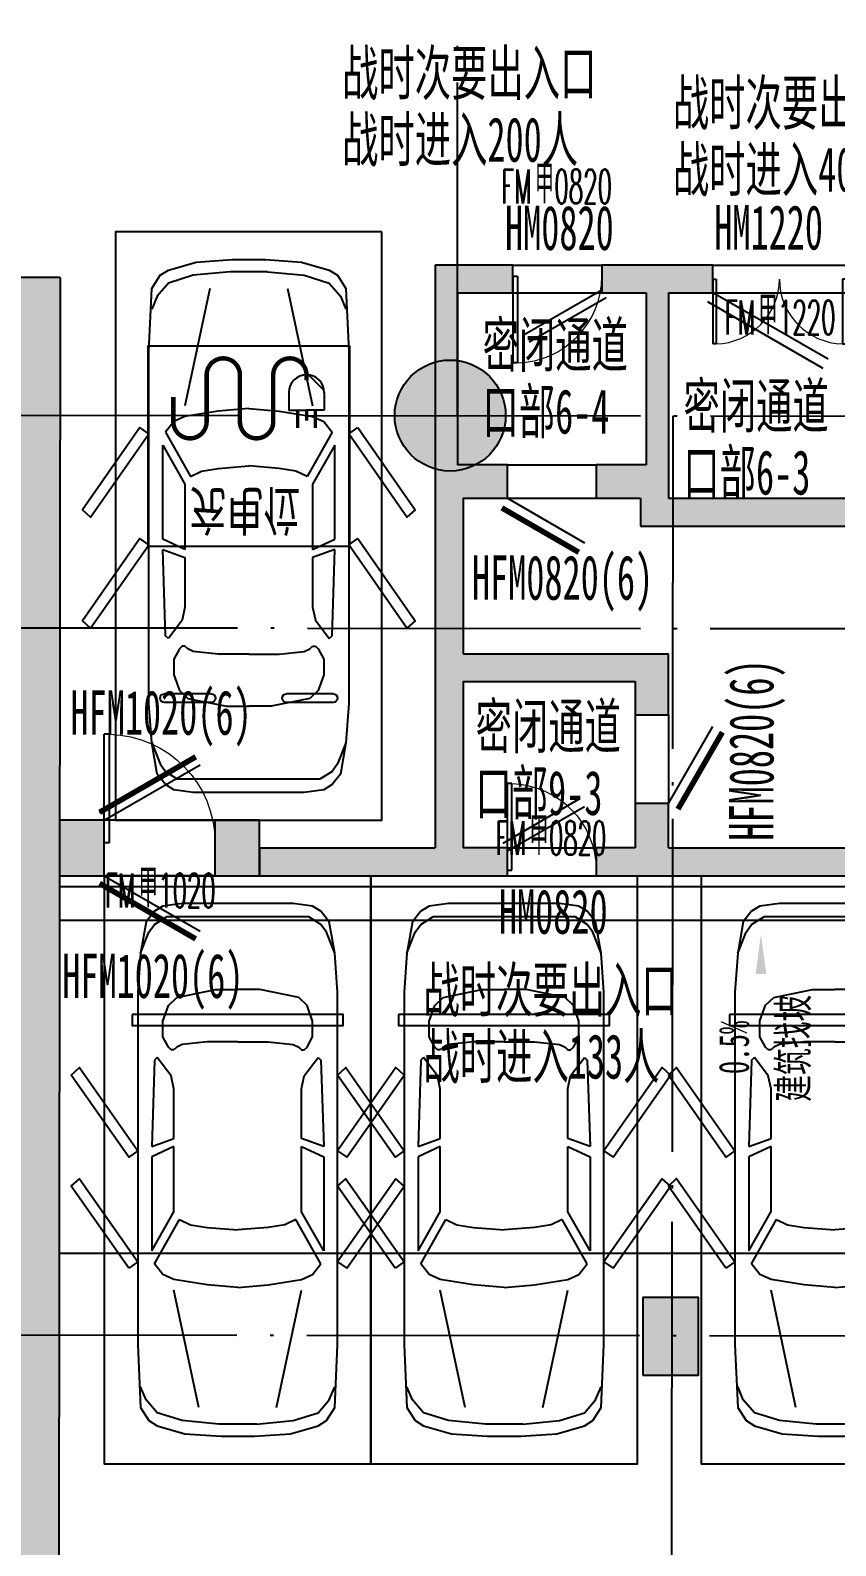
# Model space of a CAD drawing. Header units: millimetres. Extents: x 12325263 to 13848842, y -1463133 to 573208.
# Drawn here: x 12523927 to 12531185, y -1371622 to -1357971 of the extents above; entities that cross this region are included whole.
import ezdxf

# ---------------------------------------------------------------- set-up
doc = ezdxf.new("R2010")
doc.units = ezdxf.units.MM
doc.header["$LTSCALE"] = 1000
doc.linetypes.add('DOTE', pattern=[2.4200000000000004, 2, -0.2, 0.02, -0.2])
doc.linetypes.add('地下室负三层平面图$0$-3F平面$0$$AUDIT_BAD_LTYPE2', pattern=[0])
for name, color, linetype in [('A-WALL', 5, 'Continuous'), ('A-WALL-PATT', 8, 'Continuous'), ('DOOR_FIRE', 1, 'Continuous'), ('DOOR_FIRE_TEXT', 7, 'Continuous'), ('DOTE', 16, 'DOTE'), ('G-合 -3F地下室墙柱$0$COLUMN', 6, 'Continuous'), ('PUB_HATCH', 8, 'Continuous'), ('PUB_TEXT', 7, 'Continuous'), ('人防墙', 6, 'Continuous'), ('人防门', 60, 'Continuous'), ('人防门编号', 73, 'Continuous'), ('商业酒店共享车位', 53, 'Continuous'), ('水沟+分水线', 133, 'Continuous'), ('酒店机动车位', 153, 'Continuous')]:
    doc.layers.add(name, color=color, linetype=linetype)
doc.layers.add('人防口部编号', color=2, linetype='Continuous', lineweight=15)
doc.layers.add('人防文字', color=3, linetype='Continuous', lineweight=15)
doc.styles.add('_TCH_WINDOW', font='SIMPLEX', dxfattribs={"width": 0.7, "height": 3.5, "bigfont": 'GBCBIG'})
doc.styles.add('宋体', font='', dxfattribs={"width": 0.65})
doc.styles.add('标注宋体', font='', dxfattribs={"width": 0.6})
doc.styles.add('黑体', font='simhei.ttf', dxfattribs={"width": 0.7})
doc.styles.get('宋体').set_extended_font_data('SimSun')
doc.styles.get('标注宋体').set_extended_font_data('NSimSun')

# ---------------------------------------------------------------- blocks, each defined once
blk = doc.blocks.new('asdgafgfadagagfdhdagdgfasdgagasdgdfgdsfh$DorLib2D$00000179')
at = {"color": 0}
for p, q in [((-0.5400000000052216, 0.1692820322933919), (0.3260254037790133, 0.6692820322934807)), ((-0.5000000000052296, 0.09999999999061515), (0.3660254037791049, 0.5999999999906507))]:
    blk.add_line(p, q, dxfattribs=at)
blk = doc.blocks.new('asdgafgfadagagfdhdagdgfasdgag$DorLib2D$00000189')
at = {"color": 0}
for p, q in [((-0.5500000000009848, 0.2116025403788981), (0.3160254037835166, 0.711602540378891)), ((-0.5000000000009628, 0.1250000000004583), (0.3660254037834818, 0.6250000000004654))]:
    blk.add_line(p, q, dxfattribs=at)
blk = doc.blocks.new('asdgafgfadagagfdhdagdgfasdgagasdgdfgdsfh$DorLib2D$00000202')
at = {"color": 0}
for p, q in [((-0.5000000000008882, 0.2500000000015135), (0.3660254037836594, 0.7500000000014637)), ((-0.5000000000016662, -0.2500000000050271), (0.3660254037828778, -0.7500000000049774)), ((-0.5400000000016654, -0.3192820323077719), (0.3260254037828929, -0.8192820323077505))]:
    blk.add_line(p, q, dxfattribs=at)
at = {"color": 0, "const_width": 0.04999999999999999}
blk.add_lwpolyline([(-0.5400000000008767, 0.3192820323042831), (0.3260254037836745, 0.8192820323042334)], dxfattribs=at)
blk = doc.blocks.new('asdgafgfadagagfdhdagdgfasdgag$DorLib2D$00000190')
at = {"color": 0}
blk.add_line((-0.4999999999855085, 0.1874999999921094), (0.3660254037712853, 0.6874999999763354), dxfattribs=at)
at = {"color": 0, "const_width": 0.0625}
blk.add_lwpolyline([(-0.5624999999855405, 0.2957531754651228), (0.3035254037715234, 0.7957531754494589)], dxfattribs=at)
blk = doc.blocks.new('asdgafgf20230228-rf3')
at = {"layer": 'PUB_HATCH'}
for points in [[(-15200.00154743603, 0.04381615870427047), (-15399.99825036108, 250.0443926827293), (-15400.02330819828, -1649.955091598159), (-15250.02382244753, -1683.289182099415), (-15200.02198936138, -1549.956183279581)], [(-15200.00154743603, 0.04381615870427047), (-14700.0154912254, 0.04237486767268342), (-14700.01477055979, 250.0423748666339), (-15399.99825036108, 250.0443926827293)], [(-13449.9977326826, 250.0387714894524), (-13900.01477056311, 250.040068736671), (-13900.01549122873, 0.04006873770977281), (-13499.99999918732, 0.03891562806998664), (-13416.66591034915, 83.37200873770068)], [(-13299.99999917753, 0.03833909557961769), (-12900.00051461135, 0.0371860320850174), (-12899.99979394574, 250.0371860310463), (-13449.9977326826, 250.0387714894524), (-13416.66591034915, 83.37200873770068)], [(-13416.66591034915, 83.37200873770068), (-13499.99999918732, 0.03891562806998664), (-13500.02044111259, -1549.961083809741), (-13450.02219956227, -1683.295076555688), (-13300.02175995708, -1649.96320619053), (-13299.99999917753, 0.03833909557961769)], [(-15150.02616978371, -1849.956327401886), (-14750.02082367004, -1849.957480482168), (-14750.01995887139, -1549.957480483414), (-15200.02198936138, -1549.956183279581), (-15250.02382244779, -1683.289200759875)], [(-13500.02044111259, -1549.961083809741), (-13950.01995887472, -1549.959786613153), (-13950.02082367337, -1849.959786611907), (-13550.02439761713, -1849.960939666474), (-13450.02219956227, -1683.295076555688)], [(-15250.02382244779, -1683.289200759875), (-15400.02330819751, -1649.955035616779), (-15400.04691645736, -3299.963077280806), (-15233.38082016396, -3349.963706610985), (-15150.04620104617, -3249.963966895359), (-15150.02616978371, -1849.956327401886)], [(-13450.02219956227, -1683.295076555582), (-13550.02439761713, -1849.960939666474), (-13550.02769470206, -2099.960914999268), (-13300.02439760538, -1849.961697013427), (-13300.02175995708, -1649.963206190849)], [(-13300.02439760538, -1849.961697013427), (-13550.02769470206, -2099.960914999268), (-11400.02769477387, -2099.96764024285), (-11300.02593633521, -1966.635458076227), (-11400.02439768917, -1849.967640251941)], [(-15233.38082016348, -3349.963670356294), (-15150.0493429869, -3499.963966892718), (-13600.00268239559, -3499.965319119953), (-13299.99964920463, -3249.965580836023), (-15150.04620104617, -3249.963966895359)], [(-13600.00268239559, -3499.965319119953), (-13600.00632220394, -3799.965474918624), (-13300.00632222602, -3799.969114725084), (-13299.99964920463, -3249.965580836023)], [(-15233.38082016348, -3349.963670356294), (-15400.0469164588, -3299.963186044878), (-15400.06754203031, -4999.963748850559), (-15300.06762521156, -5083.297125103796), (-15150.06754201455, -4999.963966876859), (-15150.0493429869, -3499.963966892718)], [(-13300.02088140898, -4999.965580817637), (-13300.01602837658, -4599.969114666197), (-13600.0160283545, -4599.965474859739), (-13600.02088142789, -4999.965319104108), (-13483.35447514258, -5083.298754214728)], [(-18784.90050463543, -5249.960894502367), (-18385.22338126208, -5249.962156753147), (-18385.22180217398, -4749.962156755647), (-18784.89892554732, -4749.960894504861)], [(-16985.07882983873, -4749.966578653847), (-17385.22180217896, -4749.965314931844), (-17385.22338126706, -5249.965314929345), (-16985.08040892683, -5249.966578651353)], [(-16985.08040892642, -5249.966578651367), (-15350.06779158983, -5249.963659583971), (-15300.06780239398, -5083.297169376002), (-15400.06754203031, -4999.963748850559), (-16985.08085526356, -4999.966578651765)], [(-15350.06832313709, -5249.963792400591), (-14750.02104635955, -5249.964315868882), (-14750.02082826494, -4999.964315868981), (-15150.06754201455, -4999.963966876859), (-15300.06762521156, -5083.297125103796)], [(-13600.02088142789, -4999.965319104108), (-13950.02082826524, -4999.965013771713), (-13950.02104635985, -5249.965013771614), (-13550.02166259087, -5249.965362722443), (-13483.35447514258, -5083.298754214728)], [(-13483.35447514258, -5083.298754214729), (-13550.02166259088, -5249.965362722443), (-11350.06677483939, -5249.967281915637), (-11283.39968626041, -5083.30084093173), (-11400.06594095054, -4999.967238297347), (-13300.02088140898, -4999.965580817637)]]:
    blk.add_hatch(color=256, dxfattribs=at).paths.add_polyline_path(points)
at = {"layer": '人防墙'}
for p, q in [((-15399.99825036108, 250.0443926827293), (-15400.02330819828, -1649.955091598159)), ((-14700.01477055979, 250.0423748666339), (-15399.99825036108, 250.0443926827293)), ((-14700.0154912254, 0.04237486767268342), (-14700.01477055979, 250.0423748666339)), ((-13900.01477056311, 250.040068736671), (-13900.01549122873, 0.04006873770977281)), ((-13449.9977326826, 250.0387714894524), (-13900.01477056311, 250.040068736671)), ((-12899.99979394574, 250.0371860310463), (-13449.9977326826, 250.0387714894524)), ((-12900.00051461135, 0.0371860320850174), (-12899.99979394574, 250.0371860310463)), ((-15200.00154743603, 0.04381615870427047), (-15200.02198936138, -1549.956183279581)), ((-15200.00154743603, 0.04381615870427047), (-14700.0154912254, 0.04237486767268342)), ((-13900.01549122873, 0.04006873770977281), (-13499.99999918732, 0.03891562806998664)), ((-13499.99999918732, 0.03891562806998664), (-13500.02044111259, -1549.961083809741)), ((-13299.99999917753, 0.03833909557961769), (-13300.02175995708, -1649.96320619053)), ((-13299.99999917753, 0.03833909557961769), (-12900.00051461135, 0.0371860320850174)), ((-14750.01995887139, -1549.957480483414), (-15200.02198936138, -1549.956183279581)), ((-14750.02082367004, -1849.957480482168), (-14750.01995887139, -1549.957480483414)), ((-13950.01995887472, -1549.959786613153), (-13950.02082367337, -1849.959786611907)), ((-13500.02044111259, -1549.961083809741), (-13950.01995887472, -1549.959786613153)), ((-15400.02330819751, -1649.955035616779), (-15400.04691645736, -3299.963077280806)), ((-13300.02175995708, -1649.963206190849), (-13300.02439760538, -1849.961697013427)), ((-15150.02616978371, -1849.956327401886), (-15150.04620104617, -3249.963966895359)), ((-15150.02616978371, -1849.956327401886), (-14750.02082367004, -1849.957480482168)), ((-13950.02082367337, -1849.959786611907), (-13550.02439761713, -1849.960939666474)), ((-13550.02439761713, -1849.960939666474), (-13550.02769470206, -2099.960914999268)), ((-13300.02439760538, -1849.961697013427), (-11400.02439768917, -1849.967640251941)), ((-13550.02769470206, -2099.960914999268), (-11400.02769477387, -2099.96764024285)), ((-15150.04620104617, -3249.963966895359), (-13299.99964920463, -3249.965580836023)), ((-13300.00632222602, -3799.969114725084), (-13299.99964920463, -3249.965580836023)), ((-15400.0469164588, -3299.963186044878), (-15400.06754203031, -4999.963748850559)), ((-15150.0493429869, -3499.963966892718), (-15150.06754201455, -4999.963966876859)), ((-15150.0493429869, -3499.963966892718), (-13600.00268239559, -3499.965319119953)), ((-13600.00268239559, -3499.965319119953), (-13600.00632220394, -3799.965474918624)), ((-13600.00632220394, -3799.965474918624), (-13300.00632222602, -3799.969114725084)), ((-13600.0160283545, -4599.965474859739), (-13600.02088142789, -4999.965319104108)), ((-13300.01602837658, -4599.969114666197), (-13600.0160283545, -4599.965474859739)), ((-13300.02088140898, -4999.965580817637), (-13300.01602837658, -4599.969114666197)), ((-18784.89892554732, -4749.960894504861), (-18784.90050463543, -5249.960894502367)), ((-18385.22180217398, -4749.962156755647), (-18784.89892554732, -4749.960894504861)), ((-18385.22338126208, -5249.962156753147), (-18385.22180217398, -4749.962156755647)), ((-17385.22180217896, -4749.965314931844), (-17385.22338126706, -5249.965314929345)), ((-16985.07882983873, -4749.966578653847), (-17385.22180217896, -4749.965314931844)), ((-16985.08040892683, -5249.966578651353), (-16985.07882983873, -4749.966578653847)), ((-16985.08085526356, -4999.966578651765), (-15400.06754203031, -4999.963748850559)), ((-16985.08085526356, -4999.966578651765), (-16985.08040892642, -5249.966578651367)), ((-14750.02082826494, -4999.964315868981), (-15150.06754201455, -4999.963966876859)), ((-14750.02104635955, -5249.964315868882), (-14750.02082826494, -4999.964315868981)), ((-13950.02082826524, -4999.965013771713), (-13950.02104635985, -5249.965013771614)), ((-13600.02088142789, -4999.965319104108), (-13950.02082826524, -4999.965013771713)), ((-13300.02088140898, -4999.965580817637), (-11400.06594095054, -4999.967238297347)), ((-18784.90050463543, -5249.960894502367), (-18385.22338126208, -5249.962156753147)), ((-17385.22338126706, -5249.965314929345), (-16985.08040892683, -5249.966578651353)), ((-16985.08040892642, -5249.966578651367), (-15350.06779158983, -5249.963659583971)), ((-15350.06832313709, -5249.963792400591), (-14750.02104635955, -5249.964315868882)), ((-13950.02104635985, -5249.965013771614), (-13550.02166259087, -5249.965362722443)), ((-13550.02166259088, -5249.965362722443), (-11350.06677483939, -5249.967281915637))]:
    blk.add_line(p, q, dxfattribs=at)
at = {"layer": '人防门'}
for p, q in [((-14700.01477055979, 250.0423748666341), (-13900.01477056312, 250.0400687366709)), ((-12899.99979394574, 250.0371860310459), (-11699.99979395072, 250.033726836105)), ((-14700.0154912254, 0.04237486767283372), (-13900.01549122873, 0.04006873770968866)), ((-12900.00051461135, 0.0371860320846622), (-11700.00051461633, 0.03372683714367497)), ((-14750.01995887139, -1549.957480483413), (-13950.01995887472, -1549.959786613153)), ((-14750.02082367005, -1849.957480482167), (-13950.02082367337, -1849.959786611907)), ((-13600.00632220394, -3799.965474918622), (-13600.0160283545, -4599.965474859742)), ((-13300.00632222602, -3799.969114725082), (-13300.01602837658, -4599.969114666201)), ((-17385.22180217896, -4749.965314931836), (-18385.22180217398, -4749.962156755639)), ((-14750.02082826494, -4999.964315868978), (-13950.02082826525, -4999.96501377171)), ((-17385.22338126706, -5249.965314929343), (-18385.22338126208, -5249.962156753145)), ((-14750.02104635954, -5249.964315868883), (-13950.02104635985, -5249.965013771615))]:
    blk.add_line(p, q, dxfattribs=at)
at = {"layer": '人防门', "const_width": 50}
blk.add_lwpolyline([(-18424.78616357595, -4679.007748261327), (-17558.75918070786, -4179.010483324761)], dxfattribs=at)
at = {"layer": '人防门'}
for name, p, xscale, yscale, zscale, rotation in [('asdgafgfadagagfdhdagdgfasdgag$DorLib2D$00000189', (-14300.01513089426, 125.0412218021719), -800, -800, 250, 359.9998348356076), ('asdgafgfadagagfdhdagdgfasdgagasdgdfgdsfh$DorLib2D$00000179', (-12300.00015428104, 125.035456434095), 1200, -1200, 250, 359.9998348356078), ('asdgafgfadagagfdhdagdgfasdgag$DorLib2D$00000190', (-14350.02039127238, -1699.95863354766), 800, -800, 300, 359.9998348356236), ('asdgafgfadagagfdhdagdgfasdgag$DorLib2D$00000190', (-13450.01117529026, -4199.967294792412), -800, 800, 300, 269.9993048481721), ('asdgafgfadagagfdhdagdgfasdgagasdgdfgdsfh$DorLib2D$00000202', (-17885.22259172052, -4999.963735842491), -1000, 1000, 500, 179.9998190498329), ('asdgafgfadagagfdhdagdgfasdgag$DorLib2D$00000189', (-14350.0209373124, -5124.964664820297), 800, 800, 250, 359.9999500163987)]:
    blk.add_blockref(name, p, dxfattribs=dict(at, xscale=xscale, yscale=yscale, zscale=zscale, rotation=rotation))
at = {"layer": '人防口部编号', "style": '标注宋体', "width": 0.6}
for s, p in [('口部6-4', (-14975.31676048413, -1267.383169993991)), ('口部6-3', (-13165.31676048413, -1816.420490609249)), ('口部9-3', (-15038.17653888464, -4703.181154891383))]:
    blk.add_text(s, height=400.0000000000007, rotation=359.999920105463, dxfattribs=at).set_placement(p)
at = {"layer": '人防文字', "style": '标注宋体', "width": 0.6}
for s, p in [('战时次要出入口', (-16240.0601575505, 1782.034247029806, -0.5373462883999985)), ('战时次要出入口', (-13259.56541578844, 1512.868944776477, -0.5373462884002999)), ('战时进入200人', (-16240.06098815985, 1182.034246664727, -0.5373462883999985)), ('战时进入400人', (-13259.56624639779, 912.8689444113988, -0.5373462884002999)), ('密闭通道', (-14973.98259690963, -667.3831719227601)), ('密闭通道', (-13163.98259690963, -1216.420492538018)), ('密闭通道', (-15036.84237531014, -4103.181156820152)), ('战时次要出入口', (-15506.88123524748, -6477.965752970194, -0.5373462883999985)), ('战时进入133人', (-15506.88206585683, -7077.965753335273, -0.5373462883999985))]:
    blk.add_text(s, height=400, rotation=359.999920105463, dxfattribs=at).set_placement(p)
at = {"layer": '人防门编号', "style": '标注宋体', "width": 0.6}
for s, rotation, p in [('HM0820', 359.9994518639789, (-14771.82746145315, 386.818843179848)), ('HM1220', 359.9994518639789, (-12886.35846426338, 390.8534483788535)), ('HFM0820(6)', 359.9994518639789, (-15069.70757078193, -2764.112248064252)), ('HFM0820(6)', 89.99999981323701, (-12352.87151246518, -4934.116407267749)), ('HFM1020(6)', 359.9998322042968, (-18687.20111131296, -3979.861502723536)), ('HM0820', 359.9994518639789, (-14826.84237531014, -5773.181156820152)), ('HFM1020(6)', 359.9998322042968, (-18761.41830670834, -6351.50857685646))]:
    blk.add_text(s, height=399.9999999999999, rotation=rotation, dxfattribs=at).set_placement(p)
blk = doc.blocks.new('asdfsafd')
at = {"layer": 'PUB_HATCH'}
for points in [[(-55811.33169270291, 37289.23278930717), (-55310.80420258269, 37788.70474214036), (-68531.69874894805, 37802.65989663824), (-69031.69874894805, 37303.18738701926)], [(-55310.80420258269, 37788.70474214036), (-55811.33169270291, 37289.23278930717), (-55851.11420746122, -400.0955184373835), (-55350.5861591051, 99.90529829647208)]]:
    blk.add_hatch(color=256, dxfattribs=at).paths.add_polyline_path(points)
at = {"layer": 'A-WALL'}
for q in [(-68531.69874894805, 37802.65989663824), (-55350.5861591051, 99.90529829647208)]:
    blk.add_line((-55310.80420258269, 37788.70474214036), q, dxfattribs=at)
blk = doc.blocks.new('A$C29311F2C')
at = {"layer": 'DOTE', "linetype": 'DOTE', "ltscale": 1.5}
for p, q in [((132158.9167255796, 68640.80683679238, -6.807346790301347e-09), (124965.9116814788, 109606.8065118763, -6.046796094035006e-09)), ((109372.6324592847, 64664.67138671794), (150920.1069128476, 71914.57593917719)), ((109701.819820758, 62778.17710351886), (151249.294274332, 70028.08165597834)), ((134069.4531827942, 68974.18948257237), (140732.2741382327, 30791.15114276914)), ((110796.8190337382, 56502.99768590799), (152344.2934873123, 63752.90223836887))]:
    blk.add_line(p, q, dxfattribs=at)
blk = doc.blocks.new('asdfsfsdf')
at = {"color": 253, "linetype": '地下室负三层平面图$0$-3F平面$0$$AUDIT_BAD_LTYPE2', "transparency": 33554559, "extrusion": (0.0004477907748714072, 3.529959095306893e-16, 0.999999899741706)}
for p, q in [((-168.7499837987125, -110.000000001397, 0.07556469346370548), (-499.9999510645866, -141.1764707579277, 0.2238953878532797)), ((168.7499823644757, -109.9999999995343, -0.07556469305539444), (-168.7499837987125, -110.000000001397, 0.07556469346370548)), ((168.7499823644757, -109.9999999995343, -0.07556469305539444), (499.999950107187, -141.1764707579277, -0.2238953876585836)), ((-724.9999280292541, -211.764705659356, 0.3246483119859617), (-824.9999170508236, -329.4117646231316, 0.3694273889297957)), ((-499.9999510645866, -141.1764707579277, 0.2238953878532797), (-724.9999280292541, -211.764705659356, 0.3246483119859617)), ((-349.9999665804207, -258.8235292448662, 0.1567267717199455), (-574.9999421145767, -1317.647058726754, 0.2574796953287081)), ((349.9999641925097, -258.8235292430036, -0.1567267711171998), (574.9999411571771, -1317.647058724891, -0.2574796952492556)), ((499.999950107187, -141.1764707579277, -0.2238953876585836), (724.9999261181802, -211.7647058977745, -0.3246483115967724)), ((724.9999261181802, -211.7647058977745, -0.3246483115967724), (824.9999175239354, -329.4117646231316, -0.3694273894917245)), ((-824.9999170508236, -329.4117646231316, 0.3694273889297957), (-874.99991251342, -447.0588235869072, 0.3918169277702976)), ((824.9999175239354, -329.4117646231316, -0.3694273894917245), (874.9999125096947, -447.0588235869072, -0.3918169281189517)), ((-274.9999726694077, -1364.705882550683, 0.1231424633135522), (-574.9999425914139, -1411.764705897775, 0.2574796953093296)), ((2.365559339523315e-07, -1341.176470519509), (-274.9999726694077, -1364.705882550683, 0.1231424633135522)), ((2.365559339523315e-07, -1341.176470519509), (274.9999717120081, -1364.705882312264, -0.1231424628849248)), ((274.9999717120081, -1364.705882312264, -0.1231424628849248), (574.9999416340142, -1411.764705897775, -0.2574796953464441)), ((-674.9999320898205, -1458.823529244866, 0.3022587728158986), (-749.9999260008335, -1552.941176654305, 0.3358430815717435)), ((-574.9999425914139, -1411.764705897775, 0.2574796953093296), (-674.9999320898205, -1458.823529244866, 0.3022587728158986)), ((574.9999416340142, -1411.764705897775, -0.2574796953464441), (674.9999316073954, -1458.823529481422, -0.3022587727170486)), ((674.9999316073954, -1458.823529481422, -0.3022587727170486), (749.9999240897596, -1552.941176414024, -0.3358430809488905)), ((-749.9999260008335, -1552.941176654305, 0.3358430815717435), (-524.9999480806291, -1952.941176654305, 0.2350901571286059)), ((749.9999240897596, -1552.941176414024, -0.3358430809488905), (524.9999452158809, -1952.941176415887, -0.2350901560785282)), ((-774.9999220632017, -2517.647058726754, 0.3470378507689607), (-774.9999220632017, -1670.588235379662, 0.3470378503031141)), ((-774.9999220632017, -1670.588235379662, 0.3470378503031141), (-574.9999421145767, -2023.529411557596, 0.257479695328853)), ((774.9999230131507, -1670.588235379662, -0.3470378509613082), (574.9999421108514, -2023.529411794152, -0.2574796950939764)), ((774.9999225363135, -2517.64705896331, -0.3470378506309664), (774.9999230131507, -1670.588235379662, -0.3470378509613082)), ((-524.9999480806291, -1952.941176654305, 0.2350901571286059), (-424.9999581072479, -1905.882352830376, 0.1903110794088359)), ((-424.9999581072479, -1905.882352830376, 0.1903110794088359), (-274.9999731462449, -1882.35294127604, 0.1231424632944275)), ((-274.9999731462449, -1882.35294127604, 0.1231424632944275), (2.365559339523315e-07, -1858.823529244866)), ((274.9999717120081, -1882.352941035759, -0.1231424628847421), (2.365559339523315e-07, -1858.823529244866)), ((424.999956196174, -1905.882352830376, -0.1903110785527894), (274.9999717120081, -1882.352941035759, -0.1231424628847421)), ((524.9999452158809, -1952.941176415887, -0.2350901560785282), (424.999956196174, -1905.882352830376, -0.1903110785527894)), ((-574.9999421145767, -2023.529411557596, 0.257479695328853), (-574.9999421145767, -2611.764705659356, 0.2574796952125222)), ((574.9999421108514, -2023.529411794152, -0.2574796950939764), (574.9999411571771, -2611.764705897775, -0.2574796951324972)), ((-574.9999421145767, -2611.764705659356, 0.2574796952125222), (-774.9999220632017, -2517.647058726754, 0.3470378507689607)), ((574.9999411571771, -2611.764705897775, -0.2574796951324972), (774.9999225363135, -2517.64705896331, -0.3470378506309664)), ((-774.9999215863645, -2611.764705899637, 0.3470378500898093), (-574.9999416377395, -2682.35294127604, 0.2574796952319682)), ((-749.9999255239964, -3388.235294345301, 0.3358430813588681), (-774.9999215863645, -2611.764705899637, 0.3470378500898093)), ((-574.9999416377395, -2682.35294127604, 0.2574796952319682), (-574.9999421145767, -3129.41176486155, 0.257479695562074)), ((774.9999225363135, -2611.764705659356, -0.3470378507473485), (574.9999416340142, -2682.35294127604, -0.2574796952294666)), ((574.9999416340142, -2682.35294127604, -0.2574796952294666), (574.9999416340142, -3129.411764621269, -0.2574796948800628)), ((749.9999245665967, -3388.235294343438, -0.3358430809290396), (774.9999225363135, -2611.764705659356, -0.3470378507473485)), ((-574.9999421145767, -3129.41176486155, 0.257479695562074), (-599.9999405629933, -3247.058823586907, 0.2686744650115782)), ((574.9999416340142, -3129.411764621269, -0.2574796948800628), (599.9999391268939, -3247.058823586907, -0.2686744647175814)), ((-599.9999405629933, -3247.058823586907, 0.2686744650115782), (-724.9999270755798, -3411.764705897775, 0.324648311792771)), ((599.9999391268939, -3247.058823586907, -0.2686744647175814), (724.9999275486916, -3411.764705897775, -0.3246483115377303)), ((-724.9999270755798, -3411.764705897775, 0.324648311792771), (-749.9999255239964, -3388.235294345301, 0.3358430813588681)), ((724.9999275486916, -3411.764705897775, -0.3246483115377303), (749.9999245665967, -3388.235294343438, -0.3358430809290396)), ((-624.9999380558729, -3505.882353068795, 0.2798692348493339), (-674.9999320898205, -3599.999999762978, 0.3022587729329561)), ((-599.9999405629933, -3482.352941274177, 0.2686744655939557), (-624.9999380558729, -3505.882353068795, 0.2798692348493339)), ((-574.9999421145767, -3482.35294127604, 0.2574796953293679), (-599.9999405629933, -3482.352941274177, 0.2686744655939557)), ((-549.9999470058829, -3505.882352830376, 0.2462849269087827), (-574.9999421145767, -3482.35294127604, 0.2574796953293679)), ((-499.9999496340752, -3529.41176486155, 0.2238953872139153), (-549.9999470058829, -3505.882352830376, 0.2462849269087827)), ((-274.9999731462449, -3552.941176415887, 0.1231424632950173), (-499.9999496340752, -3529.41176486155, 0.2238953872139153)), ((274.9999726656824, -3552.941176415887, -0.1231424630783778), (499.999950107187, -3529.41176486155, -0.2238953881230394)), ((499.999950107187, -3529.41176486155, -0.2238953881230394), (549.9999441411346, -3505.882352830376, -0.2462849258573907)), ((549.9999441411346, -3505.882352830376, -0.2462849258573907), (574.9999416340142, -3482.35294127604, -0.2574796952294021)), ((574.9999416340142, -3482.35294127604, -0.2574796952294021), (599.9999391268939, -3482.352941274177, -0.2686744647174983)), ((599.9999391268939, -3482.352941274177, -0.2686744647174983), (624.9999351911247, -3505.882352830376, -0.2798692334487053)), ((624.9999351911247, -3505.882352830376, -0.2798692334487053), (674.9999311305583, -3600.000000001397, -0.3022587726192891)), ((-674.9999320898205, -3599.999999762978, 0.3022587729329561), (-674.9999320898205, -3741.17647075979, 0.3022587729329017)), ((7.133930921554565e-07, -3552.941176654305), (-274.9999731462449, -3552.941176415887, 0.1231424632950173)), ((7.133930921554565e-07, -3552.941176654305), (274.9999726656824, -3552.941176415887, -0.1231424630783778)), ((674.9999311305583, -3600.000000001397, -0.3022587726192891), (674.9999316073954, -3741.176470281091, -0.3022587730655932)), ((-674.9999320898205, -3741.17647075979, 0.3022587729329017), (-624.9999380558729, -3882.352941037621, 0.2798692345000124)), ((674.9999316073954, -3741.176470281091, -0.3022587730655932), (624.9999351911247, -3882.352941037621, -0.2798692334484588)), ((-624.9999380558729, -3882.352941037621, 0.2798692345000124), (-549.9999460522085, -3952.941176414024, 0.2462849269474509)), ((-549.9999460522085, -3952.941176414024, 0.2462849269474509), (-199.9999792352319, -4023.529411794152, 0.08955815500490981)), ((549.9999450948089, -3952.941176654305, -0.2462849259351472), (199.9999801851809, -4023.529411553871, -0.08955815519579101)), ((624.9999351911247, -3882.352941037621, -0.2798692334484588), (549.9999450948089, -3952.941176654305, -0.2462849259351472)), ((-199.9999792352319, -4023.529411794152, 0.08955815500490981), (2.365559339523315e-07, -4023.529411553871)), ((199.9999801851809, -4023.529411553871, -0.08955815519579101), (2.365559339523315e-07, -4023.529411553871)), ((-874.9999120365828, -4352.941176656168, 0.3918169277909837), (-799.9999205116183, -4541.176470521372, 0.3582326202192607)), ((874.9999125096947, -4352.941176414024, -0.3918169282337609), (799.9999190755188, -4541.176470757928, -0.3582326193421601)), ((-799.9999205116183, -4541.176470521372, 0.3582326202192607), (-749.9999260008335, -4611.764706136193, 0.3358430813398884)), ((-749.9999260008335, -4611.764706136193, 0.3358430813398884), (-641.2499364260584, -4680.000000241678, 0.2871458345919543)), ((749.9999240897596, -4611.764706136193, -0.3358430808314997), (641.249935945496, -4680.000000001397, -0.2871458343748414)), ((799.9999190755188, -4541.176470757928, -0.3582326193421601), (749.9999240897596, -4611.764706136193, -0.3358430808314997)), ((641.249935945496, -4680.000000001397, -0.2871458343748414), (-641.2499364260584, -4680.000000241678, 0.2871458345919543))]:
    blk.add_line(p, q, dxfattribs=at)
for points in [[(-474.9999997620226, -23.52941179275513), (-149.9999997613286, -7.049211745248385e-29), (149.9999997613286, 7.049211745248385e-29), (474.9999992851854, -23.52941203117371), (724.9999997609804, -94.11764716915788), (799.9999992858793, -141.1764707565308), (875.0000002394273, -258.8235292453319), (899.9999983314156, -823.5294117927554), (899.99999928509, -4000.000000238419), (875.0000002394273, -4352.941176414491), (824.9999992870789, -4635.294117448852), (750.0000002408798, -4729.411765098573), (674.9999992854691, -4776.470588445664), (500.0000002381968, -4800.000000000001), (-500.000000715034, -4800.000000000001), (-674.9999997604438, -4776.470588210971), (-750.0000007158543, -4729.411765098573), (-825.0000007175906, -4635.294117927552), (-874.9999997607275, -4352.941176654772), (-900.0000007137389, -4000.000000238419), (-900.0000007156016, -823.5294117927554), (-874.999999285753, -258.8235297203065), (-800.0000007145284, -141.1764707602561), (-724.9999997591177, -94.11764669418336)], [(-981.91520381036, -1513.230591773987), (-1500.00000071459, -2253.132360218093), (-1425.335413217106, -2320.844957351685), (-900.0000007156016, -1570.588235139847)]]:
    blk.add_lwpolyline(points, close=True, dxfattribs=at)
for points, elevation in [([(981.915204765897, -1513.230591773987), (1499.999998807242, -2253.132359979675), (1425.335412263431, -2320.844957351685), (899.9999988082526, -1570.588235378266)], 1.176665431756874e-10), ([(-900.0000007156016, -2570.588235378266), (-981.9152042871972, -2513.230591535569), (-1500.00000071459, -3253.132359743119), (-1425.335413217105, -3320.844957351685)], -1.149049744242348e-10), ([(981.915204765897, -2513.230591773987), (1499.99999785543, -3253.132359743119), (1425.335412265294, -3320.844957351685), (899.9999992850899, -2570.588235378266)], 1.171056029924955e-10)]:
    blk.add_lwpolyline(points, close=True, dxfattribs=dict(at, elevation=elevation))
blk = doc.blocks.new('A$C06465456')
for points in [[(0, 5300.000174847431), (2400, 5300.000174847431), (2400, 0.0001748474314808846), (0, 0.0001748474314808846)], [(250, 4050.000174847431), (250, 3950.000174847431), (2150, 3950.000174847431), (2150, 4050.000174847431)]]:
    blk.add_lwpolyline(points, close=True)
at = {"xscale": -1, "rotation": 180}
blk.add_blockref('asdfsfsdf', (1200.000000244007, 250.000174849527), dxfattribs=at)
blk = doc.blocks.new('车位')
h = blk.add_hatch()
h.set_pattern_fill('ANSI31', color=256, scale=999.9999999999999, angle=-2.394345736421314e-08)
h.set_pattern_definition([(44.99999997605653, (-2400.000001788139, -5299.987687110901), (-1122.532014664547, 1122.532015602742), [])])
h.paths.add_polyline_path([(1879.999998450279, -3854.664422988892), (1879.999998569489, -3694.664422988892), (1719.999998450279, -3694.664423465729), (1559.999998569489, -3694.664422988892), (1559.999998569489, -3854.664422988892, 0.9898630017247371)])
for p, q in [((860.0160205308348, -1059.999999538064), (440.0000015441328, -1059.999999726191)), ((1960.220432037488, -1060.000607967377), (1539.99999868311, -1060.000607678667)), ((399.9999972712249, -1099.999999266118), (399.9999972712249, -1099.999999266118)), ((860.0160163957626, -1139.999999061227), (439.9999974090606, -1139.999999249354)), ((1499.999997032806, -1100.000607695431), (1499.999997032806, -1100.000607695431)), ((1959.999996932223, -1140), (1539.779563577846, -1140.000000188127)), ((1999.999996913597, -1099.999999981374), (1999.999996913597, -1099.999999981374)), ((1879.999998569489, -3694.664422988892), (1719.999998450279, -3694.664423465729)), ((1879.999998450279, -3854.664422988892), (1879.999998569489, -3694.664422988892))]:
    blk.add_line(p, q)
for points in [[(2399.999996781349, -5300.000001430511), (-2.741813659667969e-06, -5299.999999046326), (0, 0), (2399.999999880791, -9.5367431640625e-07)], [(289.9999990463257, -2468.601806640625), (2109.999998927116, -2468.601807117462), (2109.99999833107, -4269.228533267975), (289.9999980926514, -4269.228532314301)]]:
    blk.add_lwpolyline(points, close=True)
at = {"const_width": 39.99999999999999}
blk.add_lwpolyline([(519.9999985694885, -3813.032121181488), (519.9999986886978, -3590.069902896881, -1), (819.9999984502792, -3590.069902420044), (819.9999982118607, -4010.994340896606, 1), (1119.999998450279, -4010.994340896606), (1119.999998569489, -3590.069902896881, -1), (1419.999998569489, -3590.069902896881), (1419.999998211861, -4010.994341373444, 1), (1719.999998450279, -4010.994341373444), (1719.999998211861, -3963.042503356934)], format="xyb", dxfattribs=at)
at = {"const_width": 30}
for points in [[(1639.999998211861, -3694.664422988892), (1639.99999833107, -3534.203485965729)], [(1799.999998688698, -3694.664422988892), (1799.999998450279, -3534.203485488892)], [(1719.999998450279, -3694.664423465729), (1719.99999833107, -3599.861834049225)]]:
    blk.add_lwpolyline(points, dxfattribs=at)
blk.add_lwpolyline([(1879.99999833107, -3851.403974533081, -1), (1559.999998569489, -3854.664422988892), (1559.999998569489, -3694.664422988892), (1719.999998450279, -3694.664423465729)], format="xyb")
for centre, radius, start, end in [((439.999996913597, -1099.999998772517), 39.99999999999999, 90, 180), ((859.9999972712249, -1100.000002399087), 39.99999999999998, 0, 90), ((1539.999996555969, -1100.000607678667), 39.99999999999999, 90, 180), ((1959.999997390434, -1100.000000476837), 39.99999999999999, 0, 90), ((1959.999996913597, -1100.0006108284), 39.99999999999998, 0, 90), ((439.999996913597, -1099.999998772517), 39.99999999999999, 180, 270), ((859.9999972712249, -1100.000002399087), 39.99999999999998, 270, 0), ((1539.999996555969, -1100.000607678667), 39.99999999999999, 180, 270), ((1959.999997390434, -1100.000000476837), 39.99999999999999, 270, 0), ((1959.999996913597, -1100.0006108284), 39.99999999999998, 270, 0)]:
    blk.add_arc(centre, radius, start, end)
at = {"xscale": -1, "rotation": 180}
blk.add_blockref('asdfsfsdf', (1200.000000184402, -5050.000001905253), dxfattribs=at)
at = {"insert": (661.5946944952011, -2614.821184158325), "char_height": 349.9999999999999, "attachment_point": 1, "rotation": 359.99999997605653, "style": '黑体'}
blk.add_mtext_dynamic_manual_height_columns('充电位', width=1328.110077857971, gutter_width=1750, heights=[0], dxfattribs=at)
blk = doc.blocks.new('_YZH')
blk.add_circle((0, 0), 0.5)
at = {"layer": 'PUB_HATCH', "const_width": 0.5}
blk.add_lwpolyline([(-0.25, 0, 1), (0.25, 0, 1)], format="xyb", close=True, dxfattribs=at)
blk = doc.blocks.new('_FZH')
blk.add_lwpolyline([(-0.5, -0.5), (0.5, -0.5), (0.5, 0.5), (-0.5, 0.5)], close=True)
at = {"layer": 'PUB_HATCH'}
blk.add_solid([(-0.5, -0.5), (0.5, -0.5), (-0.5, 0.5), (0.5, 0.5)], dxfattribs=at)
blk = doc.blocks.new('asdggG-合 -3F地下室墙柱')
at = {"layer": 'G-合 -3F地下室墙柱$0$COLUMN', "color": 2, "xscale": 1000.00000092458, "yscale": 1000.00000092458, "zscale": 1000.00000092458}
blk.add_blockref('_YZH', (711575126.3567431, 2542207167.168074), dxfattribs=at)
at = {"layer": 'G-合 -3F地下室墙柱$0$COLUMN', "color": 2, "xscale": 499.9999999397197, "yscale": 700.0000015861326, "zscale": 700.0000015861326, "rotation": 9.958774087650106}
blk.add_blockref('_FZH', (711578517.9744658, 2542199340.053689), dxfattribs=at)
blk = doc.blocks.new('$DorLib2D$00000001')
for p, q in [((0.45, 0.9750000000000001), (0.5000000000000002, 0.9750000000000001)), ((0.45, 0), (0.45, 0.9750000000000001)), ((0.5, 0), (0.5, 0.9750000000000001)), ((0.5, 0), (0.45, 0))]:
    blk.add_line(p, q)
at = {"lineweight": 13}
blk.add_arc((0.475, 0), 0.975, 91.4692835813538, 180, dxfattribs=at)
blk = doc.blocks.new('$DorLib2D$00000002')
for p, q in [((-0.5, -5.684341886080802e-17), (-0.5000000000000007, 0.4875)), ((-0.4750000000000007, 0.4875), (-0.5000000000000007, 0.4875)), ((-0.475, -2.842170943040401e-17), (-0.4750000000000007, 0.4875)), ((0.475, -2.842170943040401e-17), (0.4750000000000007, 0.4875)), ((0.4750000000000007, 0.4875), (0.5000000000000007, 0.4875)), ((0.5, -5.684341886080802e-17), (0.5000000000000007, 0.4875)), ((-0.5, -5.684341886080802e-17), (-0.475, -2.842170943040401e-17)), ((0.5, -5.684341886080802e-17), (0.475, -2.842170943040401e-17))]:
    blk.add_line(p, q)
at = {"lineweight": 13}
for centre, start, end in [((-0.4875, -4.263256414560601e-17), 0, 88.53071641864632), ((0.4875, -4.263256414560601e-17), 91.4692835813537, 180)]:
    blk.add_arc(centre, 0.4875, start, end, dxfattribs=at)

msp = doc.modelspace()

# ---------------------------------------------------------------- hatches: boundary and pattern name
at = {"layer": 'A-WALL-PATT'}
h = msp.add_hatch(dxfattribs=at)
h.set_pattern_fill('ANSI37', color=252, scale=400)
h.set_pattern_definition([(45, (0, 0), (-449.0128060534576, 449.0128060534577), []), (135, (0, 0), (-449.0128060534577, -449.0128060534576), [])])
h.paths.add_polyline_path([(12504241.55586849, -1283957.969702356), (12637591.55586849, -1283957.969702356), (12637591.55586849, -1405607.969702357), (12504241.55586849, -1405607.969702357)])
h.paths.add_polyline_path([(12536667.44397216, -1284257.519106785), (12508912.19756728, -1303721.738868847), (12510476.64282127, -1305952.577048315), (12510476.64282127, -1360683.544963154), (12523697.00987751, -1360697.49956174), (12523657.22736275, -1398386.82786861), (12613949.47046454, -1398386.680534865), (12628138.60885084, -1317575.91585782), (12611264.04117262, -1314612.999011876), (12574996.82054267, -1314612.957628954), (12574997.80363845, -1307236.807132755), (12568296.80851373, -1307236.814778964), (12568296.81176471, -1310085.914022335), (12554779.15267792, -1310084.112384246)], flags=16)

# ---------------------------------------------------------------- linework, layer by layer
at = {"layer": '水沟+分水线'}
msp.add_line((12524191.58546161, -1368986.769693767), (12551896.82264634, -1368986.785751995), dxfattribs=at)
msp.add_lwpolyline([(12537076.81675335, -1365686.785387684), (12524191.58546161, -1365686.769693767), (12524191.58546161, -1365986.769693767), (12537076.81675342, -1365986.785387684)], dxfattribs=at)
msp.add_lwpolyline([(12530510.88948802, -1368148.008849424, 0, 0, 0), (12530510.88948802, -1366112.15942232, 0, 96.00000000000001, 0), (12530510.88948802, -1366472.15942232, 0, 0, 0)], format="xyseb", dxfattribs=at)

# ---------------------------------------------------------------- block references
for name, p, rotation in [('asdggG-合 -3F地下室墙柱', (-1127969968.402404, -2382206141.04408), 350.0413192028868), ('A$C29311F2C', (12385739.22775732, -1406192.920033182), 350.0412492537989)]:
    msp.add_blockref(name, p, dxfattribs=dict(rotation=rotation))
msp.add_blockref('asdfsafd', (12579508.34157021, -1397986.732350173))
at = {"layer": 'DOOR_FIRE', "zscale": 100}
for name, p, xscale, yscale, rotation in [('$DorLib2D$00000001', (12528676.8272449, -1360186.662721984), -800, -800, 359.999999412219), ('$DorLib2D$00000002', (12530676.84222152, -1360211.666490594), -1200, -1200, 359.9999999999064), ('$DorLib2D$00000001', (12525091.85286598, -1365286.782579758), -1000, 1000, 359.999999412219), ('$DorLib2D$00000001', (12528626.81981905, -1365536.783507999), -800, 800, 359.999999412219)]:
    msp.add_blockref(name, p, dxfattribs=dict(at, xscale=xscale, yscale=yscale, rotation=rotation))
at = {"layer": '人防墙'}
msp.add_blockref('asdgafgf20230228-rf3', (12542976.84237531, -1360336.81884318), dxfattribs=at)
at = {"layer": '商业酒店共享车位'}
for p in [(12524596.33319177, -1370886.8381887), (12526996.33319177, -1370886.8381887), (12529976.81071018, -1370886.785926783)]:
    msp.add_blockref('A$C06465456', p, dxfattribs=at)
at = {"layer": '酒店机动车位', "xscale": -1, "rotation": 180}
msp.add_blockref('车位', (12524696.33319189, -1365086.838008754), dxfattribs=at)

# ---------------------------------------------------------------- texts
at = {"layer": 'DOOR_FIRE_TEXT', "style": '_TCH_WINDOW'}
for s, height, width, p in [('FM', 306, 0.4941176470588236, (12528170.75913621, -1359529.999994808)), ('甲', 347.2340425531914, 0.7, (12528473.15913621, -1359529.999997911)), ('0820', 306, 0.4941176470588236, (12528650.09530642, -1359529.999999726)), ('FM', 306, 0.4941176470588236, (12528120.75172793, -1365399.997707335)), ('甲', 347.2340425531914, 0.7, (12528423.15172794, -1365399.997710438)), ('0820', 306, 0.4941176470588236, (12528600.08789815, -1365399.997712253)), ('甲', 347.2340425531914, 0.7, (12524902.58477486, -1365872.651925323)), ('FM', 306, 0.4941176470588236, (12524600.18477486, -1365872.651922221)), ('1020', 306, 0.4941176470588236, (12525079.52094508, -1365872.651927138))]:
    msp.add_text(s, height=height, rotation=359.999999412219, dxfattribs=dict(at, width=width)).set_placement(p)
for s, height, width, p in [('甲', 347.2340425531914, 0.7, (12530487.57413642, -1360710)), ('FM', 306, 0.4941176470588236, (12530185.17413642, -1360710)), ('1220', 306, 0.4941176470588236, (12530664.51030663, -1360710))]:
    msp.add_text(s, height=height, dxfattribs=dict(at, width=width)).set_placement(p)
at = {"layer": 'PUB_TEXT', "style": '宋体', "width": 0.65}
for s, p in [('建筑找坡', (12530936.35784245, -1367623.261351062)), ('0.5%', (12530402.88948802, -1367373.957553593))]:
    msp.add_text(s, height=271.8987341772152, rotation=90, dxfattribs=at).set_placement(p)

doc.saveas('drawing.dxf')
